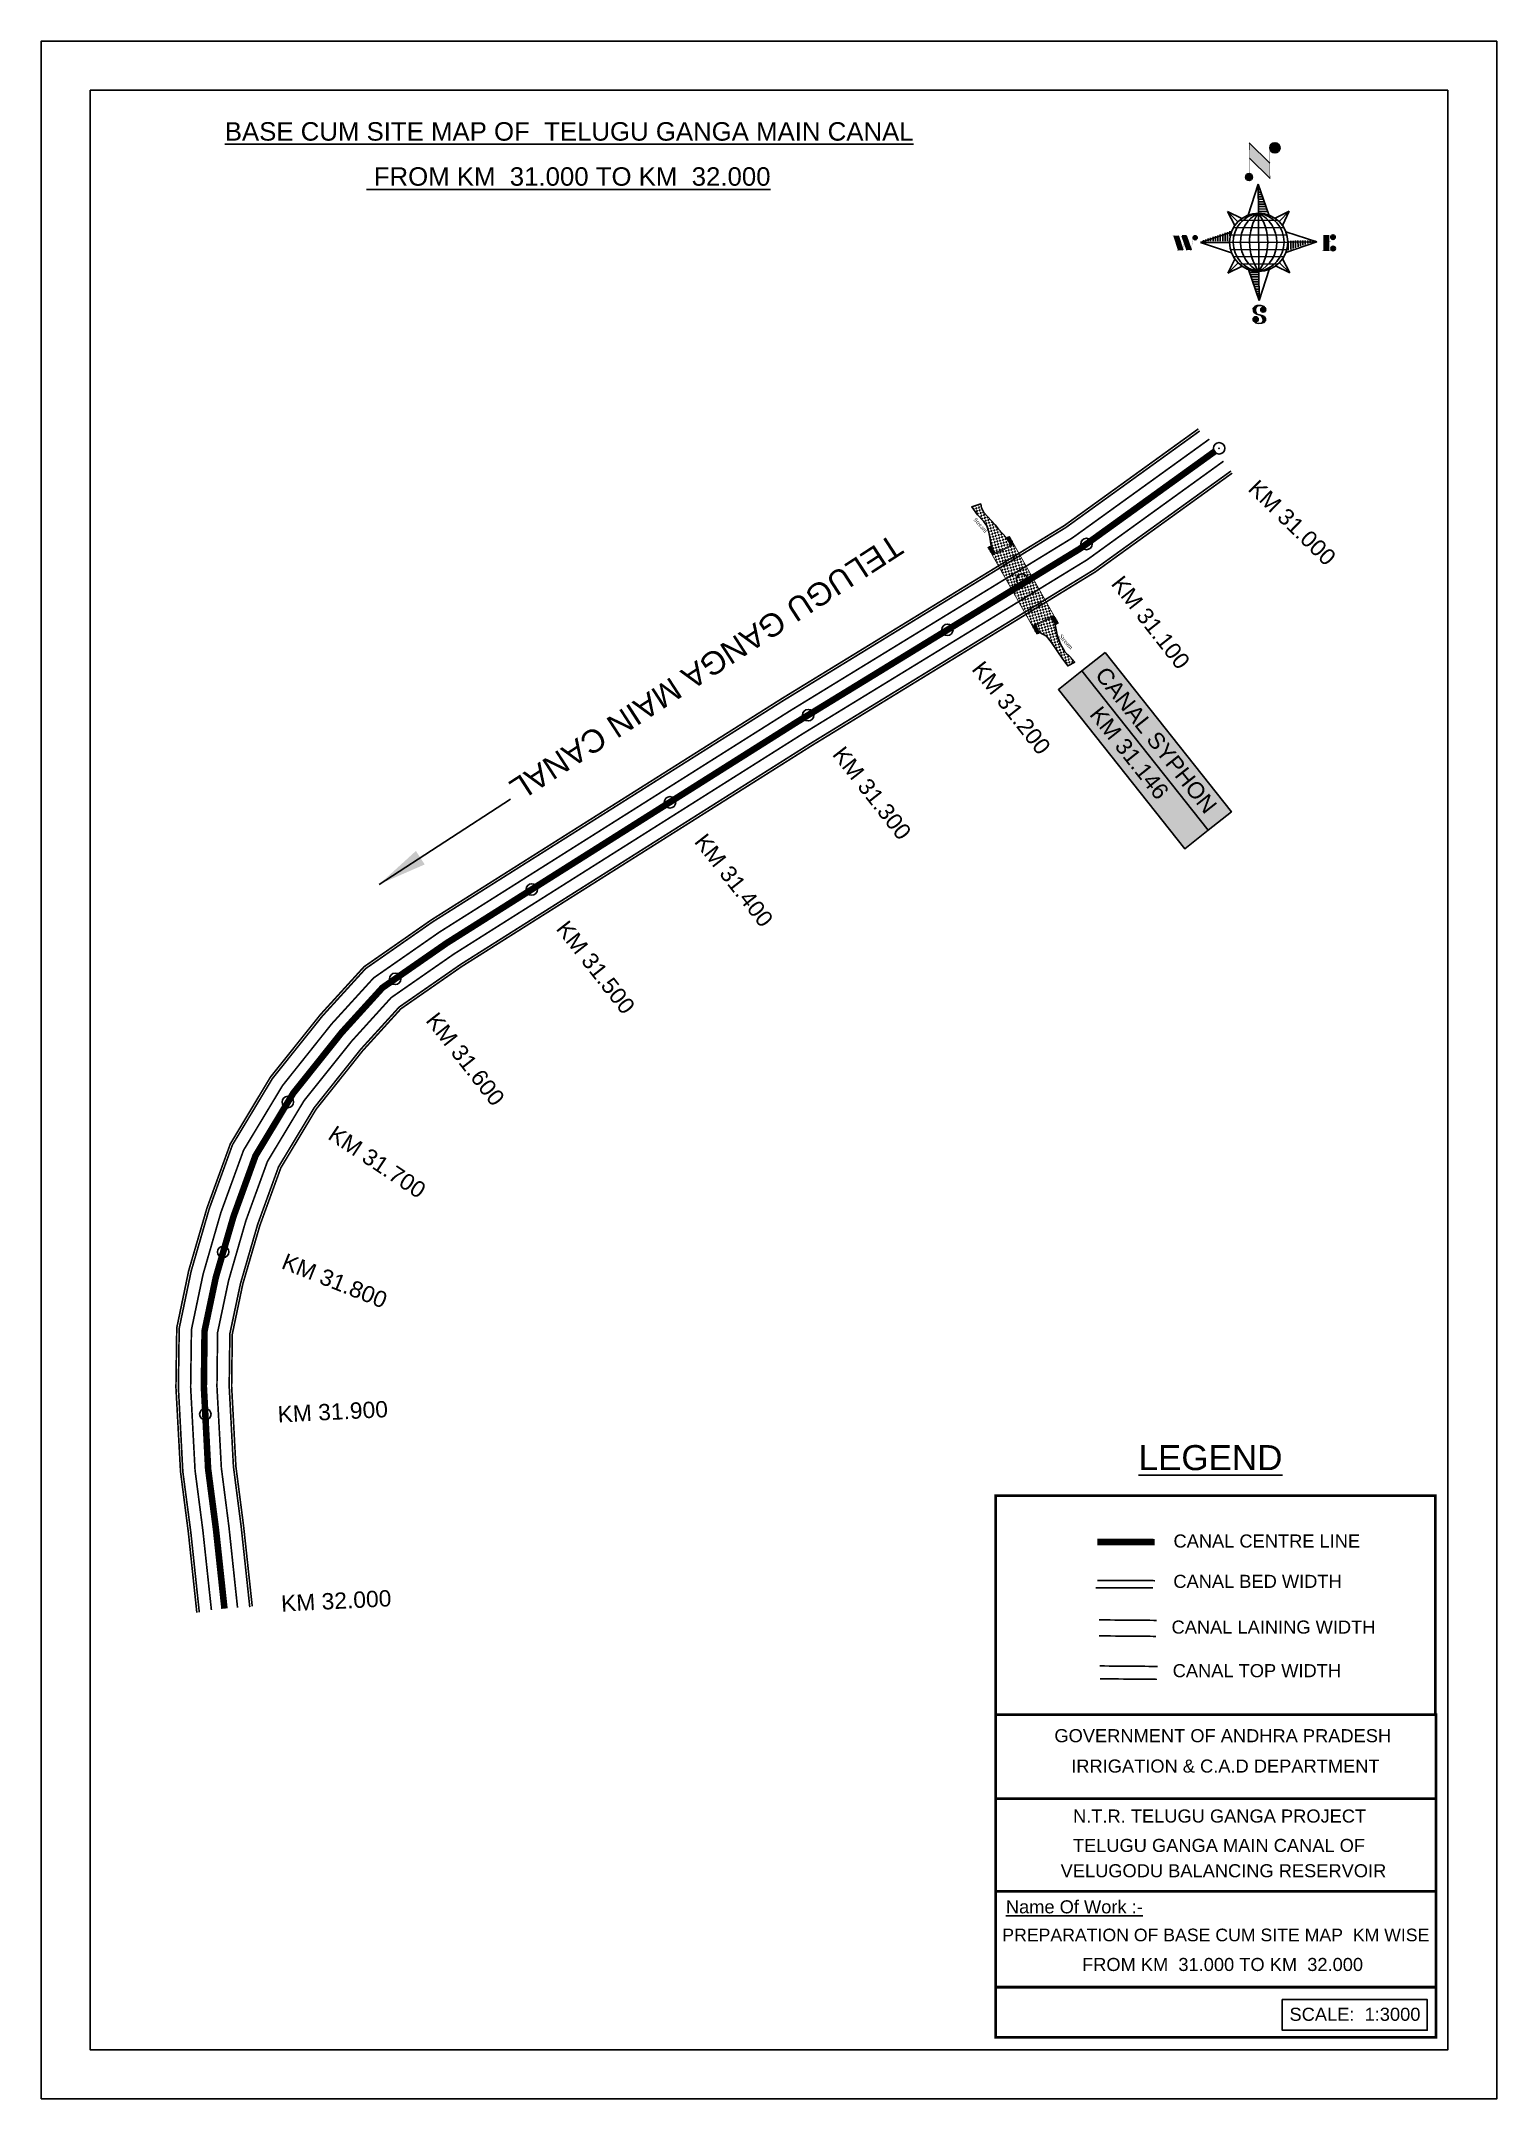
# Model space of a CAD drawing. Header units: inches. Extents: x 247209 to 248100, y 1726109 to 1727369.
import ezdxf

# ---------------------------------------------------------------- set-up
doc = ezdxf.new("R2010")
doc.units = ezdxf.units.IN
doc.header["$MEASUREMENT"] = 0
doc.header["$PDMODE"] = 32
doc.header["$PDSIZE"] = 7
doc.linetypes.add('ACAD_ISO02W100', pattern=[15, 12, -3])
for name, color, linetype in [('AQUADUCT', 1, 'Continuous'), ('bed with', 5, 'Continuous'), ('bord', 1, 'Continuous'), ('cahnige', 7, 'Continuous'), ('canal', 1, 'Continuous'), ('CARTTRACK', 30, 'ACAD_ISO02W100'), ('chainage', 7, 'Continuous'), ('FRAME 025', 7, 'Continuous'), ('lining', 4, 'Continuous'), ('STREAM', 4, 'Continuous'), ('Stu coo', 3, 'Continuous'), ('TEXT', 7, 'Continuous'), ('top of bund', 1, 'Continuous'), ('UT', 173, 'ACAD_ISO02W100'), ('V', 6, 'Continuous'), ('ZSTU', 7, 'Continuous')]:
    doc.layers.add(name, color=color, linetype=linetype)
doc.styles.add('5mm', font='times.ttf', dxfattribs={"height": 3})
doc.styles.get("Standard").update_dxf_attribs({"font": 'arial.ttf'})
doc.dimstyles.get("Standard").update_dxf_attribs({"dimtxt": 0.18, "dimasz": 0.18, "dimexe": 0.18, "dimexo": 0.0625, "dimgap": 0.09, "dimtad": 0, "dimtih": 1, "dimtoh": 1, "dimdec": 4, "dimzin": 0, "dimdsep": 46, "dimtxsty": 'Standard', "dimcen": 0.09, "dimadec": 0, "dimazin": 0, "dimtfac": 1, "dimtdec": 4, "dimtofl": 0, "dimtmove": 0, "dimatfit": 3, "dimfxl": 1, "dimtolj": 1, "dimtzin": 0, "dimarcsym": 0})
pattern_1 = [(228.0128, (-362214.33102, -1526288.49251), (-7.999998232158, -9.0000013416072), [0.134536, -13.319088]), (184.9697, (-362214.42102, -1526288.592507), (12.0000010515176, 0.999991307007), [0.230868, -22.855925]), (132.5104, (-362214.65102, -1526288.61251), (9.9999907183468, -11.0000086738712), [0.162788, -16.116032]), (267.2737, (-362215.04102, -1526288.862507), (0.9999960177272, 20.0000002949735), [0.210238, -20.813558]), (292.8337, (-362215.05102, -1526289.072507), (-5.0000099054371, 11.9999964117778), [0.206155, -20.409373]), (357.2737, (-362214.97102, -1526289.262507), (-20.0000002949735, 0.9999960177272), [0.210238, -20.813558]), (37.6942, (-362214.761022, -1526289.272507), (-13.000007345618, -9.9999904051605), [0.278029, -27.524849]), (72.2553, (-362214.541022, -1526289.102507), (7.0000107627054, 21.9999962312392), [0.262488, -25.986321]), (121.4296, (-362214.46102, -1526288.852507), (-8.0000082341764, 12.9999950364926), [0.21095, -20.884073]), (175.2364, (-362214.57102, -1526288.67251), (11.0000009463196, -0.9999915326613), [0.240832, -11.800763]), (222.3974, (-362214.811022, -1526288.652507), (-12.0000073510732, -10.9999920820141), [0.311448, -30.833375]), (138.8141, (-362214.05102, -1526288.87251), (-7.0000029468057, 5.999997313343), [0.106301, -10.523844]), (171.4692, (-362214.13102, -1526288.802507), (12.9999982848151, -2.0000079100398), [0.202237, -20.021511]), (225, (-362214.331, -1526288.7725), (-1e-16, -1.00000030945), [0.141421, -1.272792]), (203.1986, (-362214.40102, -1526288.65251), (4.999999730667, 2.000001325265), [0.076158, -7.539615]), (291.8014, (-362214.47102, -1526288.6825), (-0.9999999105, 3.00000027301), [0.107703, -5.277462]), (30.9638, (-362214.43102, -1526288.7825), (2.999998022288, 2.00000248354), [0.174929, -5.656023]), (161.5651, (-362214.28102, -1526288.6925), (2.00000043459, -0.99999840322), [0.126491, -3.035787]), (16.3895, (-362215.05102, -1526288.682507), (10.000002198412, 2.999992709818), [0.1772, -17.542845]), (70.3462, (-362214.88102, -1526288.63251), (-3.9999952473717, -11.0000021356062), [0.148661, -14.717408]), (293.1986, (-362214.28102, -1526288.49251), (-2.000001325265, 4.999999730667), [0.152315, -7.463458]), (343.6105, (-362214.22102, -1526288.632507), (-10.000002198412, 2.999992709818), [0.1772, -17.542845]), (339.444, (-362215.05102, -1526289.30251), (-5.000001844542, 1.999995996422), [0.17088, -8.373124]), (294.7751, (-362214.89102, -1526289.36251), (-4.9999921892452, 11.000003421839), [0.143178, -14.174643]), (66.8014, (-362214.27102, -1526289.49251), (2.000001325265, 4.999999730667), [0.152315, -7.463458]), (17.354, (-362214.21102, -1526289.35251), (-13.0000020190968, -3.9999945022591), [0.167631, -16.595424]), (69.444, (-362214.76102, -1526289.49251), (-1.999995996422, -5.000001844542), [0.08544, -8.458564]), (101.3099, (-362214.33102, -1526289.4925), (-0.999997632162, 4.00000075223), [0.05099, -5.048029]), (165.9638, (-362214.34102, -1526289.4425), (3.00000054599, -0.99999805736), [0.206155, -3.91695]), (186.009, (-362214.54102, -1526289.392507), (9.999999750906, 0.9999993174818), [0.19105, -18.913923]), (303.6901, (-362214.43102, -1526288.8725), (-1.000001334507, 1.99999955777), [0.144222, -3.461329]), (353.1572, (-362214.351022, -1526288.992507), (16.9999993654786, -2.0000079979248), [0.251794, -24.927563]), (60.9454, (-362214.10102, -1526289.02251), (-4.000000027199, -7.0000003845697), [0.102956, -10.192674]), (90, (-362214.051, -1526288.9325), (-1, 1), [0.06, -0.94]), (120.2564, (-362214.56102, -1526289.36251), (3.9999948868027, -7.0000024558547), [0.138924, -13.75352]), (48.0128, (-362214.63102, -1526289.24251), (7.999998232158, 9.0000013416072), [0.269072, -13.184552]), (0, (-362214.451, -1526289.0425), (1, 1), [0.26, -0.74]), (325.3048, (-362214.19102, -1526289.04251), (-9.9999942589875, 7.0000086095945), [0.158114, -15.653274]), (254.0546, (-362214.06102, -1526289.13251), (-0.999999889296, -4.000000126652), [0.145602, -7.134508]), (207.646, (-362214.10102, -1526289.272507), (-18.9999958071796, -10.0000077131692), [0.237065, -23.469474]), (175.4261, (-362214.311022, -1526289.382507), (-13.0000005583121, 0.9999948011611), [0.250799, -24.829074])]
pattern_2 = [(0, (-362215.051, -1526289.4925), (1.25, 1.25), [1.25, -1.25])]
pattern_3 = [(228.0128, (-362243.17535, -1526336.432974), (-7.999998232158, -9.0000013416072), [0.134536, -13.319088]), (184.9697, (-362243.26535, -1526336.532974), (12.0000010515176, 0.999991307007), [0.230868, -22.855925]), (132.5104, (-362243.49535, -1526336.552974), (9.9999907183468, -11.0000086738712), [0.162788, -16.116032]), (267.2737, (-362243.88535, -1526336.802974), (0.9999960177272, 20.0000002949735), [0.210238, -20.813558]), (292.8337, (-362243.89535, -1526337.012974), (-5.0000099054371, 11.9999964117778), [0.206155, -20.409373]), (357.2737, (-362243.81535, -1526337.202974), (-20.0000002949735, 0.9999960177272), [0.210238, -20.813558]), (37.6942, (-362243.60535, -1526337.212974), (-13.000007345618, -9.9999904051605), [0.278029, -27.524849]), (72.2553, (-362243.38535, -1526337.042974), (7.0000107627054, 21.9999962312392), [0.262488, -25.986321]), (121.4296, (-362243.30535, -1526336.792974), (-8.0000082341764, 12.9999950364926), [0.21095, -20.884073]), (175.2364, (-362243.41535, -1526336.612974), (11.0000009463196, -0.9999915326613), [0.240832, -11.800763]), (222.3974, (-362243.65535, -1526336.592974), (-12.0000073510732, -10.9999920820141), [0.311448, -30.833375]), (138.8141, (-362242.89535, -1526336.81297), (-7.0000029468057, 5.999997313343), [0.106301, -10.523844]), (171.4692, (-362242.97535, -1526336.742974), (12.9999982848151, -2.0000079100398), [0.202237, -20.021511]), (225, (-362243.17535, -1526336.713), (-1e-16, -1.00000030945), [0.141421, -1.272792]), (203.1986, (-362243.24535, -1526336.59297), (4.999999730667, 2.000001325265), [0.076158, -7.539615]), (291.8014, (-362243.31535, -1526336.62297), (-0.9999999105, 3.00000027301), [0.107703, -5.277462]), (30.9638, (-362243.27535, -1526336.72297), (2.999998022288, 2.00000248354), [0.174929, -5.656023]), (161.5651, (-362243.12535, -1526336.63297), (2.00000043459, -0.99999840322), [0.126491, -3.035787]), (16.3895, (-362243.89535, -1526336.622974), (10.000002198412, 2.999992709818), [0.1772, -17.542845]), (70.3462, (-362243.72535, -1526336.572974), (-3.9999952473717, -11.0000021356062), [0.148661, -14.717408]), (293.1986, (-362243.12535, -1526336.43297), (-2.000001325265, 4.999999730667), [0.152315, -7.463458]), (343.6105, (-362243.06535, -1526336.572974), (-10.000002198412, 2.999992709818), [0.1772, -17.542845]), (339.444, (-362243.89535, -1526337.24297), (-5.000001844542, 1.999995996422), [0.17088, -8.373124]), (294.7751, (-362243.73535, -1526337.302974), (-4.9999921892452, 11.000003421839), [0.143178, -14.174643]), (66.8014, (-362243.11535, -1526337.43297), (2.000001325265, 4.999999730667), [0.152315, -7.463458]), (17.354, (-362243.05535, -1526337.292974), (-13.0000020190968, -3.9999945022591), [0.167631, -16.595424]), (69.444, (-362243.60535, -1526337.43297), (-1.999995996422, -5.000001844542), [0.08544, -8.458564]), (101.3099, (-362243.17535, -1526337.43297), (-0.999997632162, 4.00000075223), [0.05099, -5.048029]), (165.9638, (-362243.18535, -1526337.38297), (3.00000054599, -0.99999805736), [0.206155, -3.91695]), (186.009, (-362243.38535, -1526337.332974), (9.999999750906, 0.9999993174818), [0.19105, -18.913923]), (303.6901, (-362243.27535, -1526336.81297), (-1.000001334507, 1.99999955777), [0.144222, -3.461329]), (353.1572, (-362243.19535, -1526336.932974), (16.9999993654786, -2.0000079979248), [0.251794, -24.927563]), (60.9454, (-362242.94535, -1526336.96297), (-4.000000027199, -7.0000003845697), [0.102956, -10.192674]), (90, (-362242.8953, -1526336.873), (-1, 1), [0.06, -0.94]), (120.2564, (-362243.40535, -1526337.302974), (3.9999948868027, -7.0000024558547), [0.138924, -13.75352]), (48.0128, (-362243.47535, -1526337.182974), (7.999998232158, 9.0000013416072), [0.269072, -13.184552]), (0, (-362243.2953, -1526336.983), (1, 1), [0.26, -0.74]), (325.3048, (-362243.03535, -1526336.982974), (-9.9999942589875, 7.0000086095945), [0.158114, -15.653274]), (254.0546, (-362242.90535, -1526337.07297), (-0.999999889296, -4.000000126652), [0.145602, -7.134508]), (207.646, (-362242.94535, -1526337.212974), (-18.9999958071796, -10.0000077131692), [0.237065, -23.469474]), (175.4261, (-362243.15535, -1526337.322974), (-13.0000005583121, 0.9999948011611), [0.250799, -24.829074])]
pattern_4 = [(267.297113149, (-8720374.938, 50637915.138), (10.5367255337, -0.497431438), [])]
pattern_5 = [(357.297113149, (-8720374.938, 50637915.138), (0.497431438, 10.5367255337), [])]

# ---------------------------------------------------------------- blocks, each defined once
blk = doc.blocks.new('A$C377B10CC')
at = {"layer": 'STREAM'}
h = blk.add_hatch(dxfattribs=at)
h.set_pattern_fill('DASH', color=256, scale=10, style=0)
h.set_pattern_definition(pattern_2)
h.paths.add_polyline_path([(-21.1, 10.4), (-19.3, 15), (-16.2, 21.2), (-13.8, 26.1), (-11.8, 30.8), (-15.9, 33.3), (-17.5, 29), (-18.4, 24.9), (-21.4, 20), (-25.2, 15.7), (-29.9, 11.7), (-32.6, 7.4), (-28.1, 4.5), (-23.6, 1.5), (-21.1, 5.7)])
h = blk.add_hatch(dxfattribs=at)
h.set_pattern_fill('DASH', color=256, scale=10, style=0)
h.set_pattern_definition(pattern_2)
h.paths.add_polyline_path([(-60.2, -34.7), (-54, -38.6), (-47.9, -42.7), (-22.3, -0.1), (-28.4, 4), (-34.5, 8)])
h = blk.add_hatch(dxfattribs=at)
h.set_pattern_fill('DASH', color=256, scale=10, style=0)
h.set_pattern_definition(pattern_2)
h.paths.add_polyline_path([(-57.7, -50.5), (-52.5, -46.4), (-49.9, -42.1), (-54.3, -39.1), (-58.8, -36.3), (-61.4, -40.5), (-63.6, -47.5), (-64.8, -50.6), (-68, -60.3), (-69.9, -62.9), (-71.7, -64.6), (-67.4, -68.4), (-64.9, -63), (-63.3, -57.9), (-61.9, -54.8), (-59.5, -52.2)])
at = {"layer": 'UT', "ltscale": 0.2}
h = blk.add_hatch(dxfattribs=at)
h.set_pattern_fill('GRAVEL', color=256, style=0)
h.set_pattern_definition(pattern_1)
h.paths.add_polyline_path([(-34.2, 8.5), (-32.6, 7.4), (-29.9, 11.7), (-31.7, 12.8)])
h = blk.add_hatch(dxfattribs=at)
h.set_pattern_fill('GRAVEL', color=256, style=0)
h.set_pattern_definition(pattern_1)
h.paths.add_polyline_path([(-23.6, 1.5), (-22, 0.4), (-19.4, 4.7), (-21.1, 5.7)])
h = blk.add_hatch(dxfattribs=at)
h.set_pattern_fill('GRAVEL', color=256, style=0)
h.set_pattern_definition(pattern_3)
h.paths.add_polyline_path([(-58.8, -36.3), (-60.5, -35.2), (-63.1, -39.5), (-61.4, -40.5)])
h = blk.add_hatch(dxfattribs=at)
h.set_pattern_fill('GRAVEL', color=256, style=0)
h.set_pattern_definition(pattern_3)
h.paths.add_polyline_path([(-48.2, -43.2), (-49.9, -42.2), (-52.5, -46.4), (-50.8, -47.5)])
at = {"layer": 'STREAM'}
for points in [[(-29.9, 11.7), (-25.2, 15.7), (-21.4, 20), (-18.4, 24.9), (-17.5, 29), (-15.9, 33.3), (-11.8, 30.8), (-13.8, 26.1), (-16.2, 21.2), (-19.3, 15), (-21.1, 10.4), (-21.1, 5.7)], [(-61.4, -40.5), (-63.6, -47.5), (-64.8, -50.6), (-68, -60.3), (-69.9, -62.9), (-71.7, -64.6), (-67.4, -68.4), (-64.9, -63), (-63.3, -57.9), (-61.9, -54.8), (-59.5, -52.2), (-57.7, -50.5), (-52.5, -46.4)]]:
    blk.add_lwpolyline(points, dxfattribs=at)
at = {"layer": 'UT', "ltscale": 0.2, "const_width": 0.5}
for points in [[(-34.2, 8.5), (-31.7, 12.8)], [(-31.7, 12.8), (-29.9, 11.7)], [(-60.5, -35.2), (-34.5, 8)], [(-48.2, -43.3), (-22.3, -0.1)], [(-34.6, 8), (-28.4, 4), (-22.3, -0.1)], [(-34.2, 8.5), (-28.1, 4.5), (-22, 0.4)], [(-32.6, 7.4), (-29.9, 11.7)], [(-23.6, 1.5), (-21.1, 5.7)], [(-22.3, -0.1), (-22, 0.4)], [(-22, 0.4), (-19.4, 4.7)], [(-21.1, 5.7), (-19.4, 4.7)], [(-63.1, -39.5), (-60.5, -35.2)], [(-61.4, -40.5), (-58.8, -36.3)], [(-60.5, -35.2), (-54.3, -39.1), (-48.2, -43.3)], [(-60.2, -34.7), (-54, -38.6), (-47.9, -42.8)], [(-63.1, -39.5), (-61.4, -40.5)], [(-52.5, -46.4), (-49.9, -42.1)], [(-52.5, -46.4), (-50.8, -47.5)], [(-50.8, -47.5), (-48.2, -43.2)]]:
    blk.add_lwpolyline(points, dxfattribs=at)
at = {"layer": 'cahnige', "style": '5mm'}
for p in [(-24.7, 17), (-60.9, -63.7)]:
    blk.add_text('Stream', height=2.5, rotation=71.1743, dxfattribs=at).set_placement(p)
blk = doc.blocks.new('*X3')
at = {"color": 0, "linetype": 'Continuous'}
for p, q in [((6321.6, 240.5), (6322.3, 241.2)), ((6321.6, 240.3), (6322.3, 241)), ((6321.6, 240.1), (6322.3, 240.8)), ((6321.6, 239.9), (6322.4, 240.7)), ((6321.6, 239.8), (6322.4, 240.6)), ((6321.6, 239.6), (6322.5, 240.5)), ((6321.6, 239.4), (6322.5, 240.3)), ((6321.6, 239.2), (6322.6, 240.2)), ((6321.7, 239.1), (6322.6, 240.1)), ((6321.8, 240.8), (6322.4, 241.4)), ((6321.8, 239), (6322.7, 240)), ((6321.8, 239), (6322.8, 239.9)), ((6321.9, 238.9), (6322.9, 239.8)), ((6322, 238.8), (6323, 239.7)), ((6322.1, 241.3), (6322.4, 241.6)), ((6322.1, 238.7), (6323.1, 239.6)), ((6322.2, 238.6), (6323.1, 239.6)), ((6322.3, 238.5), (6323.2, 239.5)), ((6322.4, 238.5), (6323.3, 239.4)), ((6322.5, 238.4), (6323.4, 239.3)), ((6322.7, 238.4), (6323.6, 239.3)), ((6322.8, 238.3), (6323.7, 239.2)), ((6322.9, 238.3), (6323.8, 239.1)), ((6323.1, 238.2), (6323.9, 239.1)), ((6323.2, 238.2), (6324, 239)), ((6323.3, 238.2), (6324.2, 239)), ((6323.5, 238.1), (6324.3, 238.9)), ((6323.7, 238.1), (6324.4, 238.9)), ((6323.8, 238.1), (6324.6, 238.8)), ((6324.1, 238.2), (6324.7, 238.8)), ((6324.3, 238.3), (6324.9, 238.8)), ((6324.6, 238.3), (6325.1, 238.8)), ((6324.8, 238.4), (6325.2, 238.8)), ((6325.1, 238.5), (6325.4, 238.8)), ((6325.4, 238.6), (6325.6, 238.8))]:
    blk.add_line(p, q, dxfattribs=at)
blk = doc.blocks.new('*X2')
at = {"color": 0, "linetype": 'Continuous'}
for p, q in [((6324.4, 240.3), (6324.5, 240.4)), ((6324.6, 240.3), (6324.8, 240.5)), ((6324.7, 240.2), (6325, 240.5)), ((6324.8, 240.2), (6325.2, 240.6)), ((6325, 240.1), (6325.5, 240.6)), ((6325.1, 240.1), (6325.6, 240.6)), ((6325.2, 240), (6325.8, 240.6)), ((6325.3, 240), (6326, 240.6)), ((6325.4, 239.9), (6326.1, 240.6)), ((6325.5, 239.8), (6326.2, 240.5)), ((6325.6, 239.8), (6326.3, 240.5)), ((6325.7, 239.7), (6326.5, 240.4)), ((6325.9, 239.6), (6326.6, 240.3)), ((6326, 239.5), (6326.7, 240.3)), ((6326, 239.4), (6326.8, 240.2)), ((6326.1, 239.3), (6327, 240.2)), ((6326.2, 239.3), (6327.1, 240.1)), ((6326.3, 239.2), (6327.1, 240)), ((6326.4, 239.1), (6327.2, 239.9)), ((6326.5, 239), (6327.3, 239.8)), ((6326.5, 238.9), (6327.4, 239.7)), ((6326.6, 238.8), (6327.5, 239.6)), ((6326.7, 238.7), (6327.5, 239.5)), ((6326.8, 238.6), (6327.6, 239.4)), ((6326.8, 238.5), (6327.7, 239.3)), ((6326.8, 236.5), (6327.4, 237)), ((6326.9, 238.3), (6327.8, 239.2)), ((6326.9, 238.2), (6327.9, 239.1)), ((6326.9, 236.8), (6327.6, 237.4)), ((6327, 238.1), (6327.8, 239)), ((6327, 237.9), (6327.8, 238.8)), ((6327, 237.8), (6327.8, 238.6)), ((6327, 237.6), (6327.8, 238.4)), ((6327, 237.4), (6327.8, 238.2)), ((6327, 237.3), (6327.8, 238)), ((6327, 237.1), (6327.8, 237.9))]:
    blk.add_line(p, q, dxfattribs=at)
blk = doc.blocks.new('H')
at = {"layer": 'bord', "extrusion": (0.000427885, 0.004792, 0.999988)}
h = blk.add_hatch(dxfattribs=at)
h.set_pattern_fill('LINE', color=8, scale=84.387686, angle=-2.70289, style=0)
h.set_pattern_definition(pattern_5)
h.paths.add_polyline_path([(-492.5, 785.6, -0.090992), (-448, 775.2), (-486.5, 912)])
h = blk.add_hatch(dxfattribs=at)
h.set_pattern_fill('LINE', color=8, scale=84.387686, angle=-92.70289, style=0)
h.set_pattern_definition(pattern_4)
h.paths.add_polyline_path([(-624.9, 665.1, -0.090992), (-614.5, 709.6), (-751.3, 671.1)])
h = blk.add_hatch(dxfattribs=at)
h.set_pattern_fill('LINE', color=8, scale=84.387686, angle=-92.70289, style=0)
h.set_pattern_definition(pattern_4)
h.paths.add_polyline_path([(-245.6, 647.2), (-372, 653.2, -0.090992), (-382.4, 608.7)])
h = blk.add_hatch(dxfattribs=at)
h.set_pattern_fill('LINE', color=8, scale=84.387686, angle=-2.70289, style=0)
h.set_pattern_definition(pattern_5)
h.paths.add_polyline_path([(-504.4, 532.7, -0.090992), (-548.9, 543.1), (-510.4, 406.3)])
for p, q in [((-516.2, 1087.1, -1217.1), (-431.5, 994, -1216.7)), ((-519.4, 1020.4, -1216.8), (-434.7, 927.3, -1216.4)), ((-538.3, 773.7, -1215.6), (-487, 906.2, -1216.3)), ((-487, 906.2, -1216.3), (-493, 779.8, -1215.7)), ((-487, 906.2, -1216.3), (-448.5, 769.4, -1215.7)), ((-626.7, 793.8, -1215.7), (-566.8, 760.2, -1215.6)), ((-626.7, 793.8, -1215.7), (-584.1, 747, -1215.5)), ((-598.9, 731, -1215.4), (-626.7, 793.8, -1215.7)), ((-421.3, 753.3, -1215.6), (-358.5, 781.1, -1215.7)), ((-358.5, 781.1, -1215.7), (-405.3, 738.5, -1215.5)), ((-358.5, 781.1, -1215.7), (-392.1, 721.2, -1215.4)), ((-864.7, 700.9, -1215.1), (-846.9, 637.7, -1214.9)), ((-846.9, 700.1, -1215.1), (-829.1, 636.9, -1214.9)), ((-829.1, 699.2, -1215.2), (-811.3, 636, -1214.9)), ((-829.1, 699.2, -1215.2), (-811.3, 698.4, -1215.2)), ((-811.3, 698.4, -1215.2), (-793.5, 635.2, -1214.9)), ((-751.8, 665.3, -1215), (-615, 703.8, -1215.3)), ((-751.8, 665.3, -1215), (-625.4, 659.3, -1215)), ((-619.3, 614, -1214.8), (-751.8, 665.3, -1215)), ((-246.1, 641.4, -1215.1), (-382.9, 602.9, -1214.9)), ((-378.6, 692.6, -1215.3), (-246.1, 641.4, -1215.1)), ((-372.5, 647.4, -1215.1), (-246.1, 641.4, -1215.1)), ((-213.5, 669.3, -1215.3), (-216.7, 600.8, -1214.9)), ((-197.2, 599.9, -1214.9), (-193.9, 668.4, -1215.3)), ((-639.4, 525.6, -1214.4), (-605.8, 585.5, -1214.7)), ((-639.4, 525.6, -1214.4), (-592.6, 568.1, -1214.6)), ((-576.6, 553.3, -1214.6), (-639.4, 525.6, -1214.4)), ((-510.9, 400.5, -1213.9), (-549.4, 537.2, -1214.5)), ((-371.2, 512.9, -1214.5), (-431.1, 546.5, -1214.6)), ((-371.2, 512.9, -1214.5), (-413.8, 559.7, -1214.7)), ((-399, 575.7, -1214.7), (-371.2, 512.9, -1214.5)), ((-459.6, 533, -1214.5), (-510.9, 400.5, -1213.9)), ((-504.9, 526.9, -1214.5), (-510.9, 400.5, -1213.9))]:
    blk.add_line(p, q, dxfattribs=at)
at = {"layer": 'bord', "color": 8, "linetype": 'ByBlock', "extrusion": (0.000427885, 0.004792, 0.999988)}
for p, q in [((-386.5, 711.4, -1215.4), (-605.5, 721.7, -1215.4)), ((-410.8, 744.2, -1215.5), (-578.1, 752.1, -1215.5)), ((-493, 779.8, -1215.7), (-504.9, 526.9, -1214.5)), ((-372.5, 647.4, -1215.1), (-625.4, 659.3, -1215)), ((-378, 615.9, -1214.9), (-622.9, 627.5, -1214.9)), ((-375, 679.2, -1215.3), (-619.9, 690.7, -1215.2)), ((-392.4, 584.9, -1214.8), (-611.4, 595.3, -1214.7)), ((-419.8, 554.6, -1214.6), (-587.1, 562.5, -1214.6))]:
    blk.add_line(p, q, dxfattribs=at)
at = {"layer": 'bord', "extrusion": (0.000427885, 0.004792, 0.999988), "elevation": -1212.1}
for points, const_width in [([(-522, 959.6), (-515.7, 1092.9)], 1.61), ([(-434.2, 933.1), (-427.9, 1066.5)], 1.61), ([(-870.1, 707), (-846.4, 705.9)], 0.642), ([(-828.6, 642.7), (-855.2, 643.9)], 0.642), ([(-828.6, 642.7), (-821, 678)], 0.642), ([(-810.8, 641.8), (-784.1, 640.6)], 0.642), ([(-793, 641), (-781.6, 693.9)], 0.642), ([(-222.7, 675.6), (-173.8, 673.3)], 0.706), ([(-194.8, 644.8), (-185, 644.4)], 0.706), ([(-177.1, 604.8), (-226, 607.1)], 0.706)]:
    blk.add_lwpolyline(points, dxfattribs=dict(at, const_width=const_width))
for points, const_width in [([(-413.7, 1073.1, 1), (-397.6, 1057.7, 1)], 22.3), ([(-530.3, 949.5, 1), (-519.6, 939.3, 1)], 14.8), ([(-775.9, 696.6, 1), (-769.5, 690.4, 1)], 8.9), ([(-177.8, 666.9, 1), (-170.8, 660.1, 1)], 9.79), ([(-180.1, 618, 1), (-173.1, 611.2, 1)], 9.79), ([(-489.8, 361.7, 1), (-498.1, 369.1, 1)], 11.1), ([(-525.2, 321.6, 1), (-533.4, 328.9, 1)], 11.1)]:
    blk.add_lwpolyline(points, format="xyb", close=True, dxfattribs=dict(at, const_width=const_width))
for points in [[(-537, 317.4), (-530.7, 310.5), (-519.8, 306.8), (-504.9, 306.9), (-493.9, 310), (-486.3, 317.7), (-486.5, 325.8), (-490.6, 333.3), (-493.5, 336.2), (-502.8, 340.9), (-522.5, 347.3), (-530.4, 351.6), (-533.7, 354.6), (-537.4, 362.6), (-537, 373.4), (-530, 380.7), (-520, 384.1), (-503.5, 384.2), (-492.5, 379.9), (-487.1, 373.3)], [(-522.5, 347.6), (-526.2, 353.8), (-527.8, 360.6), (-527.9, 370.6), (-525.9, 375.5), (-521.3, 381.2), (-514.5, 384.4)], [(-504.9, 306.9), (-499, 312.4), (-497, 319.4), (-497.5, 326.5), (-501.2, 335.4), (-509.2, 343.2)]]:
    blk.add_lwpolyline(points, dxfattribs=at)
at = {"layer": 'bord', "extrusion": (0.000427885, 0.004792, 0.999988)}
for centre, radius in [((-405.6, 1065.4, -1212.1), 22.3), ((-525, 944.4, -1212.1), 14.8), ((-498.4, 659.1, -1212.1), 126.6), ((-772.7, 693.5, -1212.1), 8.9), ((-174.3, 663.5, -1212.1), 9.79), ((-176.6, 614.6, -1212.1), 9.79), ((-494, 365.4, -1212.1), 11.1), ((-529.3, 325.2, -1212.1), 11.1)]:
    blk.add_circle(centre, radius, dxfattribs=at)
at = {"layer": 'bord', "color": 8, "linetype": 'ByBlock', "extrusion": (0.000427885, 0.004792, 0.999988)}
for centre, radius, start, end in [((-481.5, 658.3, -1212.1), 127.7, 94.92536, 259.66906), ((-436.8, 656.2, -1212.1), 140.8, 113.28644, 241.30798), ((-315.9, 650.5, -1212.1), 222.3, 142.58916, 212.00526), ((-560.1, 662.1, -1212.1), 140.8, 293.28644, 61.30798), ((-681, 667.8, -1212.1), 222.3, 322.58916, 32.00526), ((-515.4, 659.9, -1212.1), 127.7, 274.92536, 79.66906)]:
    blk.add_arc(centre, radius, start, end, dxfattribs=at)
at = {"layer": 'bord', "extrusion": (0.000427885, 0.004792, 0.999988)}
for points in [[(-515.7, 1092.9, -1212.1), (-431, 999.8, -1212.1), (-518.9, 1026.2, -1212.1), (-434.2, 933.1, -1212.1)], [(-864.1, 706.7, -1212.1), (-846.4, 705.9, -1212.1), (-846.3, 643.5, -1212.1), (-828.6, 642.7, -1212.1)], [(-828.6, 705, -1212.1), (-810.8, 704.2, -1212.1), (-810.8, 641.8, -1212.1), (-793, 641, -1212.1)], [(-193.4, 674.2, -1212.1), (-196.6, 605.7, -1212.1), (-213, 675.1, -1212.1), (-216.2, 606.7, -1212.1)]]:
    blk.add_solid(points, dxfattribs=at)
at = {"layer": 'bord', "extrusion": (0.000427885, 0.004792, 0.999988), "xscale": 7.977342409717546, "yscale": 7.977342408231451, "zscale": 7.977342408476333, "rotation": 138.0840426661453}
for name, p in [('*X2', (38300.5, -31929.4, -1212.1)), ('*X3', (38314.4, -31950.9, -1212.1))]:
    blk.add_blockref(name, p, dxfattribs=at)

msp = doc.modelspace()

# ---------------------------------------------------------------- hatches: boundary and pattern name
at = {"layer": 'ZSTU'}
h = msp.add_hatch(color=135, dxfattribs=at)
h.set_gradient(color1=(141, 177, 78), color2=(107, 135, 59), one_color=1, tint=0.38, name='CYLINDER')
h.paths.add_polyline_path([(247859.9, 1726994.7), (247845.6, 1726983.4), (247922.9, 1726885.8), (247937.2, 1726897.2)])
h.paths.add_polyline_path([(247849.4, 1726981.2), (247920.6, 1726891.3), (247932.8, 1726901), (247861.6, 1726990.8)], flags=24)
h = msp.add_hatch(color=252, dxfattribs=at)
h.set_gradient(color1=(167, 88, 159), color2=(127, 67, 121), one_color=1, tint=0.38, name='CYLINDER')
h.paths.add_polyline_path([(247908.6, 1726874.5), (247922.9, 1726885.8), (247845.6, 1726983.4), (247831.3, 1726972)])
h.paths.add_polyline_path([(247846.1, 1726956.9), (247891.3, 1726900), (247903.3, 1726909.5), (247858.1, 1726966.4)], flags=24)

# ---------------------------------------------------------------- linework, layer by layer
at = {"linetype": 'ByBlock'}
for points in [[(247208.6, 1726109), (247208.6, 1727369), (248099.6, 1727369), (248099.6, 1726109)], [(248069.6, 1727339), (248069.6, 1726139), (247238.6, 1726139), (247238.6, 1727339)]]:
    msp.add_lwpolyline(points, close=True, dxfattribs=at)
for p in [(247929.6, 1727119.7), (247848.4, 1727061.1), (247763.3, 1727008.6), (247678.1, 1726956.3), (247593.5, 1726902.9), (247508.9, 1726849.6), (247425.3, 1726794.8), (247359.6, 1726719.4), (247320, 1726627.6), (247309.1, 1726528.2)]:
    msp.add_point(p)
at = {"color": 2}
msp.add_point((247809, 1727039.3), dxfattribs=at)
at = {"layer": 'bed with', "const_width": 1}
for points in [[(247923.6, 1727125.3), (247839.9, 1727064.9), (247666.9, 1726958.9), (247452.3, 1726823.4), (247412.1, 1726795.4), (247386.3, 1726767.1), (247356.3, 1726729.4), (247332.5, 1726689.9), (247318.6, 1726651.7), (247307.7, 1726613.9), (247300.6, 1726580.1), (247300.1, 1726544.8), (247302.8, 1726493.9), (247307.6, 1726456.9), (247312.8, 1726408.4)], [(247932.3, 1727111.8), (247848.9, 1727051.5), (247675.4, 1726945.3), (247461.2, 1726810), (247422.8, 1726783.3), (247398.6, 1726756.6), (247369.5, 1726720.2), (247347.1, 1726683), (247333.9, 1726646.7), (247323.3, 1726610), (247316.6, 1726578.3), (247316.2, 1726545.1), (247318.9, 1726495.4), (247323.6, 1726458.8), (247328.8, 1726409.8)], [(247890.3, 1726426.3), (247887.2, 1726426.4), (247855, 1726426.4)], [(247889.2, 1726421.9), (247887.1, 1726422), (247854.4, 1726421.9), (247854.1, 1726421.9)]]:
    msp.add_lwpolyline(points, dxfattribs=at)
at = {"layer": 'canal', "color": 6, "const_width": 4}
for points in [[(247890.2, 1726449.9), (247887.6, 1726450), (247855, 1726450)], [(247855, 1726450), (247890.2, 1726449.9)]]:
    msp.add_lwpolyline(points, dxfattribs=at)
at = {"layer": 'FRAME 025', "lineweight": -3, "const_width": 1.64}
for points in [[(247792.8, 1726478.4), (248061.9, 1726478.4), (248061.9, 1726344.2), (247792.8, 1726344.2)], [(247792.8, 1726344.2), (248062.3, 1726344.2), (248062.3, 1726146.6), (247792.8, 1726146.6)]]:
    msp.add_lwpolyline(points, close=True, dxfattribs=at)
for points in [[(247792.8, 1726292.9), (248062.3, 1726292.9)], [(247792.8, 1726236), (248062.3, 1726236)], [(247792.8, 1726177.4), (248062.3, 1726177.4)]]:
    msp.add_lwpolyline(points, dxfattribs=at)
at = {"layer": 'lining', "const_width": 1}
for points in [[(247917.7, 1727130.3), (247835.8, 1727071.2), (247663, 1726965.3), (247448.2, 1726829.7), (247407.2, 1726801.1), (247380.6, 1726771.9), (247350.1, 1726733.7), (247325.7, 1726693.2), (247311.5, 1726654.1), (247300.4, 1726615.8), (247293.1, 1726580.9), (247292.6, 1726544.7), (247295.3, 1726493.2), (247300.2, 1726456), (247305.4, 1726406.9)], [(247936.9, 1727105.8), (247853, 1727045.3), (247679.4, 1726938.9), (247465.4, 1726803.7), (247427.8, 1726777.6), (247404.3, 1726751.8), (247375.7, 1726715.9), (247353.9, 1726679.7), (247341.1, 1726644.4), (247330.6, 1726608.2), (247324.1, 1726577.5), (247323.7, 1726545.3), (247326.3, 1726496.1), (247331, 1726459.6), (247336.3, 1726410.1)], [(247856, 1726402.3), (247880.7, 1726402.1), (247891.4, 1726402)], [(247856, 1726392.5), (247882.8, 1726392.3), (247890.9, 1726392.2)]]:
    msp.add_lwpolyline(points, dxfattribs=at)
at = {"layer": 'top of bund', "const_width": 1}
for points in [[(247916.9, 1727131.6), (247834.9, 1727072.4), (247662.2, 1726966.6), (247447.4, 1726830.9), (247406.2, 1726802.2), (247379.5, 1726772.9), (247348.9, 1726734.6), (247324.4, 1726693.8), (247310.1, 1726654.5), (247298.9, 1726616.1), (247291.6, 1726581.1), (247291.1, 1726544.6), (247293.9, 1726493.1), (247298.7, 1726455.8), (247303.9, 1726406.7)], [(247937.6, 1727104.5), (247853.8, 1727044), (247680.2, 1726937.6), (247466.2, 1726802.5), (247428.8, 1726776.5), (247405.4, 1726750.8), (247376.9, 1726715), (247355.3, 1726679.1), (247342.5, 1726643.9), (247332, 1726607.9), (247325.6, 1726577.3), (247325.2, 1726545.3), (247327.8, 1726496.2), (247332.5, 1726459.8), (247337.8, 1726410.6)], [(247856.6, 1726374.1), (247881.1, 1726373.9), (247892, 1726373.8)], [(247891.6, 1726365.9), (247883.6, 1726366), (247856.7, 1726366.2)]]:
    msp.add_lwpolyline(points, dxfattribs=at)
at = {"layer": 'V', "color": 6, "const_width": 4}
msp.add_lwpolyline([(247927.4, 1727118.1), (247844.4, 1727058.2), (247671.2, 1726952.1), (247456.8, 1726816.7), (247417.5, 1726789.4), (247392.5, 1726761.9), (247362.9, 1726724.8), (247339.8, 1726686.5), (247326.3, 1726649.2), (247315.5, 1726612), (247308.6, 1726579.2), (247308.2, 1726545), (247310.8, 1726494.7), (247315.6, 1726457.8), (247320.8, 1726409.2)], dxfattribs=at)
at = {"layer": 'V', "color": 0}
msp.add_lwpolyline([(247968.3, 1726169.8), (248057, 1726169.8), (248057, 1726151), (247968.3, 1726151)], close=True, dxfattribs=at)
at = {"layer": 'ZSTU', "color": 135}
msp.add_lwpolyline([(247859.9, 1726994.7), (247937.2, 1726897.2), (247922.9, 1726885.8), (247845.6, 1726983.4)], close=True, dxfattribs=at)
at = {"layer": 'ZSTU', "color": 252}
msp.add_lwpolyline([(247845.6, 1726983.4), (247922.9, 1726885.8), (247908.6, 1726874.5), (247831.3, 1726972)], close=True, dxfattribs=at)

# ---------------------------------------------------------------- block references
at = {"layer": 'AQUADUCT', "color": 1, "xscale": 0.1408039184319789, "yscale": 0.1408039187081158, "zscale": 0.1408039184379445, "rotation": 3.078330572322649}
msp.add_blockref('H', (248028.9, 1727157.8, 170.9), dxfattribs=at)
at = {"layer": 'CARTTRACK', "color": 3, "rotation": 240.3754290628949}
msp.add_blockref('A$C377B10CC', (247804.4, 1726991.4), dxfattribs=at)

# ---------------------------------------------------------------- texts
at = {"layer": 'chainage', "color": 0}
for s, rotation, p in [('KM 31.000', 315.7285, (247946.7, 1727094.2)), ('KM 31.100', 308.0649, (247863, 1727036.6)), ('KM 31.200', 308.0649, (247777.7, 1726984.3)), ('KM 31.300', 308.0649, (247692.4, 1726932.1)), ('KM 31.400', 308.0649, (247607.9, 1726878.7)), ('KM 31.500', 308.0649, (247523.3, 1726825.4)), ('KM 31.600', 308.0649, (247443.5, 1726769.2)), ('KM 31.700', 326.3353, (247383.4, 1726697.3)), ('KM 31.800', 338.2889, (247355, 1726617.8)), ('KM 31.900', 2.8731, (247353.6, 1726523.1)), ('KM 32.000', 2.8731, (247355.7, 1726407.3))]:
    msp.add_text(s, height=10, rotation=rotation, dxfattribs=at).set_placement(p)
at = {"layer": 'chainage', "color": 1}
msp.add_text('TELUGU GANGA MAIN CANAL', height=14.042, rotation=212.9733, dxfattribs=at).set_placement((247729.8, 1727067.9))
at = {"layer": 'chainage', "color": 0}
for s, height, p in [('%%ULEGEND', 15.34, (247880.3, 1726494)), ('CANAL CENTRE LINE', 8, (247901.7, 1726446.6)), ('CANAL BED WIDTH', 8, (247901.6, 1726421.9)), ('CANAL LAINING WIDTH', 8, (247900.5, 1726393.9)), ('CANAL TOP WIDTH', 8, (247901.2, 1726367.2)), ('GOVERNMENT OF ANDHRA PRADESH ', 8, (247828.8, 1726327.4)), ('IRRIGATION & C.A.D DEPARTMENT', 8, (247839.1, 1726308.8)), ('N.T.R. TELUGU GANGA PROJECT', 8, (247840.2, 1726278.2)), ('TELUGU GANGA MAIN CANAL OF', 8, (247840.1, 1726260.2)), (' VELUGODU BALANCING RESERVOIR', 8, (247829.5, 1726244.7)), ('%%UName Of Work :-', 8, (247799.1, 1726222.6)), ('PREPARATION OF BASE CUM SITE MAP  KM WISE', 7.743, (247796.9, 1726205.5)), (' FROM KM  31.000 TO KM  32.000', 8, (247842.6, 1726187.3)), ('SCALE:  1:3000', 8, (247972.7, 1726156.8))]:
    msp.add_text(s, height=height, dxfattribs=at).set_placement(p)
at = {"layer": 'Stu coo', "color": 0}
for s, p in [('CANAL SYPHON', (247853.2, 1726980.8)), ('KM 31.146', (247849.8, 1726956.6))]:
    msp.add_text(s, height=10, rotation=308.4002, dxfattribs=at).set_placement(p)
at = {"layer": 'TEXT', "color": 0}
for s, p in [('%%UBASE CUM SITE MAP OF  TELUGU GANGA MAIN CANAL', (247321, 1727308.1)), ('%%U FROM KM  31.000 TO KM  32.000', (247407.8, 1727280.5))]:
    msp.add_text(s, height=11.294, dxfattribs=at).set_placement(p)

# ---------------------------------------------------------------- leaders
at = {"layer": 'chainage', "color": 1}
msp.add_leader([(247415.5, 1726852.7), (247495.9, 1726904.8)], dimstyle='Standard', override={"dimasz": 30, "dimgap": 0.09, "dimtad": 0}, dxfattribs=at)

doc.saveas('drawing.dxf')
